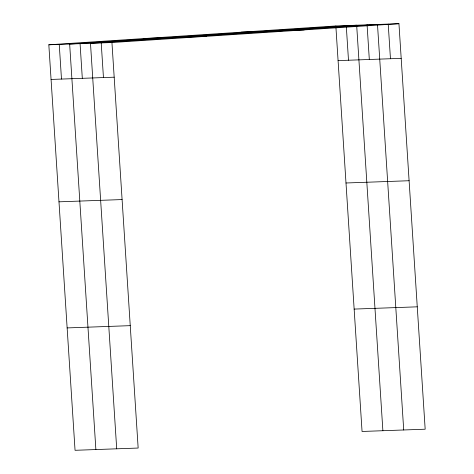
<?xml version="1.0" encoding="UTF-8"?>
<svg xmlns="http://www.w3.org/2000/svg" width="474" height="474" viewBox="0 0 474 474"><rect width="100%" height="100%" fill="white"/><g stroke="black" fill="none" stroke-linecap="round" stroke-linejoin="round"><path stroke-width="0.71" d="M48.828 44.793L111.941 42.536L138.159 448.043L75.052 450.3L48.828 44.793L335.841 25.957L398.948 23.7L425.172 429.207L362.059 431.464L335.841 25.957M111.941 42.536L398.948 23.7M241.124 32.173L304.237 29.915M143.545 38.578L206.652 36.32M338.081 60.607L401.188 58.349M51.068 79.442L114.181 77.185M345.996 182.988L409.103 180.73M58.983 201.823L122.091 199.566M354.149 309.084L417.256 306.826M67.136 327.919L130.249 325.656M388.218 24.085L390.458 58.735M403.712 429.977L377.488 24.47L90.481 43.3L116.705 448.807M367.077 24.844L369.317 59.487M382.885 430.718L356.667 25.211L69.654 44.046L95.878 449.553M346.251 25.584L348.491 60.234M101.211 42.921L103.451 77.564M80.07 43.673L82.31 78.323M59.244 44.42L61.484 79.069"/></g></svg>
